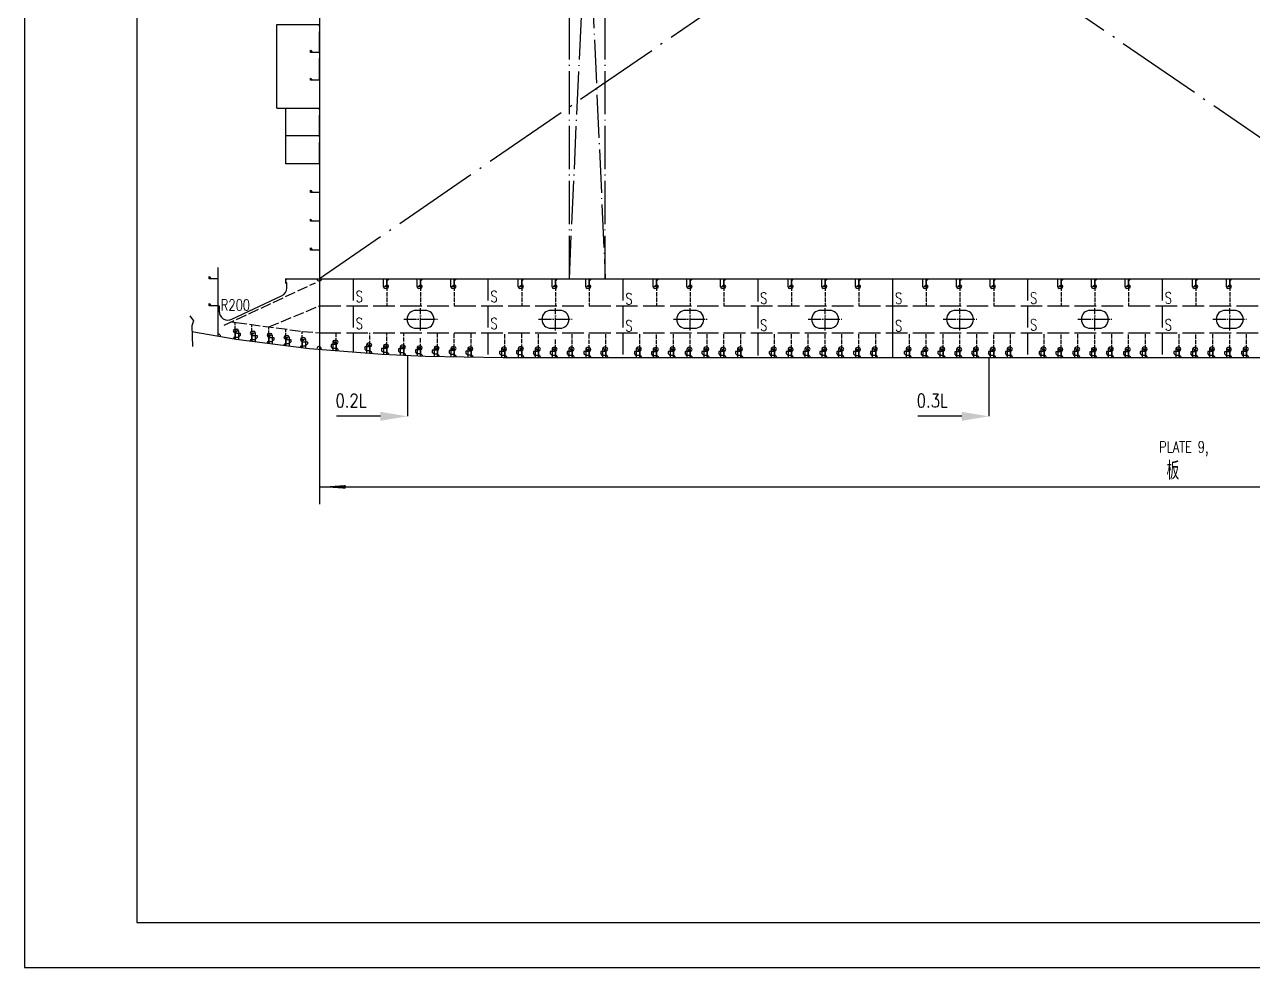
# Model space of a CAD drawing. Extents: x 373818 to 564480, y 322172 to 634257.
# Drawn here: x 444892 to 472228, y 592157 to 613125 of the extents above; entities that cross this region are included whole.
import ezdxf
from ezdxf.enums import TextEntityAlignment as Align

# ---------------------------------------------------------------- set-up
doc = ezdxf.new("R2010")
doc.units = 0
doc.header["$LTSCALE"] = 40
doc.header["$MEASUREMENT"] = 0
for name, pattern in [('ACAD_ISO02W100', [15, 12, -3]), ('ACAD_ISO03W100', [30, 12, -18]), ('ACAD_ISO04W100', [30.5, 24, -3, 0.5, -3])]:
    doc.linetypes.add(name, pattern=pattern)
doc.layers.get('0').update_dxf_attribs({"linetype": 'CONTINUOUS'})
for name, color, linetype in [('01CONTINUOUS', 2, 'CONTINUOUS'), ('BT_ENG', 7, 'CONTINUOUS'), ('C-CEN', 4, 'ACAD_ISO04W100'), ('C-CON', 4, 'CONTINUOUS'), ('C-DAS', 4, 'ACAD_ISO02W100'), ('Y-CON', 2, 'CONTINUOUS'), ('Y-DAS', 2, 'ACAD_ISO02W100'), ('Y-H', 2, 'ACAD_ISO03W100')]:
    doc.layers.add(name, color=color, linetype=linetype)
doc.styles.add('ROMANS', font='romans.shx', dxfattribs={"width": 0.75, "height": 250, "bigfont": 'hzdx.shx'})

# ---------------------------------------------------------------- blocks, each defined once
blk = doc.blocks.new('A$C3512239F')
at = {"color": 7, "linetype": 'Continuous'}
for p, q in [((475, 450), (275, 450)), ((275, 50), (475, 50))]:
    blk.add_line(p, q, dxfattribs=at)
at = {"color": 7, "linetype": 'ACAD_ISO04W100', "ltscale": 0.3}
for p, q in [((375, 0), (375, 500)), ((0, 250), (750, 250))]:
    blk.add_line(p, q, dxfattribs=at)
at = {"color": 7, "linetype": 'Continuous'}
for centre, start, end in [((275, 250), 90, 270), ((475, 250), 270, 90)]:
    blk.add_arc(centre, 200, start, end, dxfattribs=at)

msp = doc.modelspace()

# ---------------------------------------------------------------- linework, layer by layer
at = {"color": 2}
for p, q in [((447392.4, 633156.63), (447392.4, 593156.63)), ((447392.4, 593156.63), (562792.4, 593156.63))]:
    msp.add_line(p, q, dxfattribs=at)
at = {"color": 7, "ltscale": 0.2}
for p, q in [((452875.32, 607291.66), (452875.32, 607469.88)), ((453625.32, 607291.66), (453625.32, 607469.88)), ((454375.32, 607291.66), (454375.32, 607469.88)), ((455875.32, 607291.66), (455875.32, 607469.88)), ((456625.32, 607291.66), (456625.32, 607469.88)), ((457375.32, 607291.66), (457375.32, 607469.88)), ((458875.32, 607291.66), (458875.32, 607469.88)), ((459625.32, 607291.66), (459625.32, 607469.88)), ((460375.32, 607291.66), (460375.32, 607469.88)), ((461875.32, 607291.66), (461875.32, 607469.88)), ((462625.32, 607291.66), (462625.32, 607469.88)), ((463375.32, 607291.66), (463375.32, 607469.88)), ((464875.32, 607291.66), (464875.32, 607469.88)), ((465625.32, 607291.66), (465625.32, 607469.88)), ((466375.32, 607291.66), (466375.32, 607469.88)), ((467875.32, 607291.66), (467875.32, 607469.88)), ((468625.32, 607291.66), (468625.32, 607469.88)), ((469375.32, 607291.66), (469375.32, 607469.88)), ((470875.32, 607291.66), (470875.32, 607469.88)), ((471625.32, 607291.66), (471625.32, 607469.88)), ((449650.32, 606316.27), (449650.32, 606120.69)), ((449575.31, 606172.26), (449650.32, 606172.26)), ((449575.32, 606261.81), (449690.32, 606261.81)), ((449650.32, 606172.26), (449690.32, 606212.26)), ((449690.32, 606261.81), (449690.32, 606212.26)), ((449950.31, 606123.96), (450025.32, 606123.96)), ((449950.32, 606213.51), (450065.32, 606213.51)), ((450025.32, 606267.97), (450025.32, 606073.54)), ((450025.32, 606123.96), (450065.32, 606163.96)), ((450065.32, 606213.51), (450065.32, 606163.96)), ((450325.31, 606076.81), (450400.32, 606076.81)), ((450325.32, 606166.36), (450440.32, 606166.36)), ((450400.32, 606220.82), (450400.32, 606026.39)), ((450400.32, 606076.81), (450440.32, 606116.81)), ((450440.32, 606166.36), (450440.32, 606116.81)), ((450700.31, 606029.66), (450775.32, 606029.66)), ((450700.32, 606119.21), (450815.32, 606119.21)), ((450775.32, 606173.68), (450775.32, 605979.25)), ((450775.32, 606029.66), (450815.32, 606069.66)), ((450815.32, 606119.21), (450815.32, 606069.66)), ((451067.42, 606073.06), (451182.42, 606073.06)), ((451142.42, 606127.52), (451142.42, 605933.09)), ((451182.42, 606073.06), (451182.42, 606023.51)), ((451750.32, 606066.47), (451750.32, 605888.25)), ((451067.41, 605983.51), (451142.42, 605983.51)), ((451142.42, 605983.51), (451182.42, 606023.51)), ((451710.32, 606012), (451710.32, 605962.45)), ((451825.32, 606012), (451710.32, 606012)), ((451750.32, 605922.45), (451710.32, 605962.45)), ((451825.33, 605922.45), (451750.32, 605922.45)), ((452575.32, 605955.42), (452460.32, 605955.42)), ((452460.32, 605955.42), (452460.32, 605905.87)), ((452500.32, 605865.87), (452460.32, 605905.87)), ((452500.32, 606002.73), (452500.32, 605824.51)), ((452575.33, 605865.87), (452500.32, 605865.87)), ((452950.32, 605921.88), (452835.32, 605921.88)), ((452835.32, 605921.88), (452835.32, 605872.34)), ((452875.32, 605832.34), (452835.32, 605872.34)), ((452875.32, 605976.35), (452875.32, 605798.13)), ((452950.33, 605832.34), (452875.32, 605832.34)), ((453325.32, 605910.94), (453210.32, 605910.94)), ((453210.32, 605910.94), (453210.32, 605861.39)), ((453250.32, 605821.39), (453210.32, 605861.39)), ((453250.32, 605958.24), (453250.32, 605780.02)), ((453325.33, 605821.39), (453250.32, 605821.39)), ((453700.32, 605892.83), (453585.32, 605892.83)), ((453585.32, 605892.83), (453585.32, 605843.28)), ((453625.32, 605803.28), (453585.32, 605843.28)), ((453625.32, 605940.13), (453625.32, 605755.13)), ((453700.33, 605803.28), (453625.32, 605803.28)), ((454075.32, 605883.39), (453960.32, 605883.39)), ((453960.32, 605883.39), (453960.32, 605833.84)), ((454000.32, 605793.84), (453960.32, 605833.84)), ((454000.32, 605930.7), (454000.32, 605745.7)), ((454075.33, 605793.84), (454000.32, 605793.84)), ((454450.32, 605876.79), (454335.32, 605876.79)), ((454335.32, 605876.79), (454335.32, 605827.24)), ((454375.32, 605787.24), (454335.32, 605827.24)), ((454375.32, 605924.09), (454375.32, 605739.09)), ((454450.33, 605787.24), (454375.32, 605787.24)), ((454825.32, 605863.02), (454710.32, 605863.02)), ((454710.32, 605863.02), (454710.32, 605813.47)), ((454750.32, 605773.47), (454710.32, 605813.47)), ((454750.32, 605917.49), (454750.32, 605733.81)), ((454825.33, 605773.47), (454750.32, 605773.47)), ((455575.32, 605857.57), (455460.32, 605857.57)), ((455460.32, 605857.57), (455460.32, 605808.02)), ((455500.32, 605768.02), (455460.32, 605808.02)), ((455500.32, 605912.04), (455500.32, 605719.88)), ((455575.33, 605768.02), (455500.32, 605768.02)), ((455950.32, 605868.03), (455835.32, 605868.03)), ((455835.32, 605868.03), (455835.32, 605818.48)), ((455875.32, 605778.48), (455835.32, 605818.48)), ((455875.32, 605922.49), (455875.32, 605719.88)), ((455950.33, 605778.48), (455875.32, 605778.48)), ((456325.32, 605857.57), (456210.32, 605857.57)), ((456210.32, 605857.57), (456210.32, 605808.02)), ((456250.32, 605768.02), (456210.32, 605808.02)), ((456250.32, 605912.04), (456250.32, 605719.88)), ((456325.33, 605768.02), (456250.32, 605768.02)), ((456700.32, 605857.57), (456585.32, 605857.57)), ((456585.32, 605857.57), (456585.32, 605808.02)), ((456625.32, 605768.02), (456585.32, 605808.02)), ((456625.32, 605911.73), (456625.32, 605733.52)), ((456700.33, 605768.02), (456625.32, 605768.02)), ((457075.32, 605857.57), (456960.32, 605857.57)), ((456960.32, 605857.57), (456960.32, 605808.02)), ((457000.32, 605768.02), (456960.32, 605808.02)), ((457000.32, 605912.04), (457000.32, 605719.88)), ((457075.33, 605768.02), (457000.32, 605768.02)), ((457335.32, 605851.72), (457335.32, 605802.17)), ((457450.32, 605851.72), (457335.32, 605851.72)), ((457375.32, 605762.17), (457335.32, 605802.17)), ((457375.32, 605906.18), (457375.32, 605727.97)), ((457450.33, 605762.17), (457375.32, 605762.17)), ((457710.32, 605857.57), (457710.32, 605808.02)), ((457825.32, 605857.57), (457710.32, 605857.57)), ((457750.32, 605768.02), (457710.32, 605808.02)), ((457750.32, 605912.04), (457750.32, 605719.88)), ((457825.33, 605768.02), (457750.32, 605768.02)), ((458460.32, 605857.57), (458460.32, 605808.02)), ((458575.32, 605857.57), (458460.32, 605857.57)), ((458500.32, 605768.02), (458460.32, 605808.02)), ((458500.32, 605912.04), (458500.32, 605719.88)), ((458575.33, 605768.02), (458500.32, 605768.02)), ((458835.32, 605850), (458835.32, 605800.45)), ((458950.32, 605850), (458835.32, 605850)), ((458875.32, 605760.45), (458835.32, 605800.45)), ((458875.32, 605904.47), (458875.32, 605726.25)), ((458950.33, 605760.45), (458875.32, 605760.45)), ((459210.32, 605857.57), (459210.32, 605808.02)), ((459325.32, 605857.57), (459210.32, 605857.57)), ((459250.32, 605768.02), (459210.32, 605808.02)), ((459250.32, 605912.04), (459250.32, 605719.88)), ((459325.33, 605768.02), (459250.32, 605768.02)), ((459585.32, 605857.57), (459585.32, 605808.02)), ((459700.32, 605857.57), (459585.32, 605857.57)), ((459625.32, 605768.02), (459585.32, 605808.02)), ((459625.32, 605905.2), (459625.32, 605726.99)), ((459700.33, 605768.02), (459625.32, 605768.02)), ((459960.32, 605857.57), (459960.32, 605808.02)), ((460075.32, 605857.57), (459960.32, 605857.57)), ((460000.32, 605768.02), (459960.32, 605808.02)), ((460000.32, 605912.04), (460000.32, 605719.88)), ((460075.33, 605768.02), (460000.32, 605768.02)), ((460335.32, 605857.57), (460335.32, 605808.02)), ((460450.32, 605857.57), (460335.32, 605857.57)), ((460375.32, 605768.02), (460335.32, 605808.02)), ((460375.32, 605905.69), (460375.32, 605727.48)), ((460450.33, 605768.02), (460375.32, 605768.02)), ((460710.32, 605857.57), (460710.32, 605808.02)), ((460825.32, 605857.57), (460710.32, 605857.57)), ((460750.32, 605768.02), (460710.32, 605808.02)), ((460750.32, 605912.04), (460750.32, 605719.88)), ((460825.33, 605768.02), (460750.32, 605768.02)), ((461575.32, 605857.57), (461460.32, 605857.57)), ((461500.32, 605768.02), (461460.32, 605808.02)), ((461500.32, 605912.04), (461500.32, 605719.88)), ((461575.33, 605768.02), (461500.32, 605768.02)), ((461835.32, 605857.57), (461835.32, 605808.02)), ((461950.32, 605857.57), (461835.32, 605857.57)), ((461875.32, 605768.02), (461835.32, 605808.02)), ((461875.32, 605906), (461875.32, 605727.78)), ((461950.33, 605768.02), (461875.32, 605768.02)), ((462210.32, 605857.57), (462210.32, 605808.02)), ((462325.32, 605857.57), (462210.32, 605857.57)), ((462250.32, 605768.02), (462210.32, 605808.02)), ((462250.32, 605912.04), (462250.32, 605719.88)), ((462325.33, 605768.02), (462250.32, 605768.02)), ((462585.32, 605851.44), (462585.32, 605801.89)), ((462700.32, 605851.44), (462585.32, 605851.44)), ((462625.32, 605761.89), (462585.32, 605801.89)), ((462625.32, 605905.91), (462625.32, 605727.69)), ((462700.33, 605761.89), (462625.32, 605761.89)), ((462960.32, 605857.57), (462960.32, 605808.02)), ((463075.32, 605857.57), (462960.32, 605857.57)), ((463000.32, 605768.02), (462960.32, 605808.02)), ((463000.32, 605912.04), (463000.32, 605719.88)), ((463075.33, 605768.02), (463000.32, 605768.02)), ((463335.32, 605851.24), (463335.32, 605801.69)), ((463450.32, 605851.24), (463335.32, 605851.24)), ((463375.32, 605761.69), (463335.32, 605801.69)), ((463375.32, 605905.71), (463375.32, 605727.49)), ((463450.33, 605761.69), (463375.32, 605761.69)), ((463710.32, 605857.57), (463710.32, 605808.02)), ((463825.32, 605857.57), (463710.32, 605857.57)), ((463750.32, 605768.02), (463710.32, 605808.02)), ((463750.32, 605912.04), (463750.32, 605719.88)), ((463825.33, 605768.02), (463750.32, 605768.02)), ((464460.32, 605857.57), (464460.32, 605808.02)), ((464575.32, 605857.57), (464460.32, 605857.57)), ((464500.32, 605768.02), (464460.32, 605808.02)), ((464500.32, 605912.04), (464500.32, 605719.88)), ((464575.33, 605768.02), (464500.32, 605768.02)), ((464835.32, 605850.7), (464835.32, 605801.15)), ((464950.32, 605850.7), (464835.32, 605850.7)), ((464875.32, 605761.15), (464835.32, 605801.15)), ((464875.32, 605905.17), (464875.32, 605726.95)), ((464950.33, 605761.15), (464875.32, 605761.15)), ((465210.32, 605857.57), (465210.32, 605808.02)), ((465325.32, 605857.57), (465210.32, 605857.57)), ((465250.32, 605768.02), (465210.32, 605808.02)), ((465250.32, 605912.04), (465250.32, 605719.88)), ((465325.33, 605768.02), (465250.32, 605768.02)), ((465585.32, 605850.46), (465585.32, 605800.91)), ((465700.32, 605850.46), (465585.32, 605850.46)), ((465625.32, 605760.91), (465585.32, 605800.91)), ((465625.32, 605904.92), (465625.32, 605726.7)), ((465700.33, 605760.91), (465625.32, 605760.91)), ((465960.32, 605857.57), (465960.32, 605808.02)), ((466075.32, 605857.57), (465960.32, 605857.57)), ((466000.32, 605768.02), (465960.32, 605808.02)), ((466000.32, 605912.04), (466000.32, 605719.88)), ((466075.33, 605768.02), (466000.32, 605768.02)), ((466335.32, 605857.57), (466335.32, 605808.02)), ((466450.32, 605857.57), (466335.32, 605857.57)), ((466375.32, 605768.02), (466335.32, 605808.02)), ((466375.32, 605904.74), (466375.32, 605726.52)), ((466450.33, 605768.02), (466375.32, 605768.02)), ((466710.32, 605857.57), (466710.32, 605808.02)), ((466825.32, 605857.57), (466710.32, 605857.57)), ((466750.32, 605768.02), (466710.32, 605808.02)), ((466750.32, 605912.04), (466750.32, 605719.88)), ((466825.33, 605768.02), (466750.32, 605768.02)), ((467575.32, 605857.57), (467460.32, 605857.57)), ((467460.32, 605857.57), (467460.32, 605808.02)), ((467500.32, 605768.02), (467460.32, 605808.02)), ((467500.32, 605912.04), (467500.32, 605719.88)), ((467575.33, 605768.02), (467500.32, 605768.02)), ((467950.32, 605850.12), (467835.32, 605850.12)), ((467835.32, 605850.12), (467835.32, 605800.57)), ((467875.32, 605760.57), (467835.32, 605800.57)), ((467875.32, 605904.59), (467875.32, 605726.37)), ((467950.33, 605760.57), (467875.32, 605760.57)), ((468325.32, 605857.57), (468210.32, 605857.57)), ((468210.32, 605857.57), (468210.32, 605808.02)), ((468250.32, 605768.02), (468210.32, 605808.02)), ((468250.32, 605912.04), (468250.32, 605719.88)), ((468325.33, 605768.02), (468250.32, 605768.02)), ((468700.32, 605850.12), (468585.32, 605850.12)), ((468585.32, 605850.12), (468585.32, 605800.58)), ((468625.32, 605760.58), (468585.32, 605800.58)), ((468625.32, 605904.59), (468625.32, 605726.37)), ((468700.33, 605760.58), (468625.32, 605760.58)), ((469075.32, 605857.57), (468960.32, 605857.57)), ((468960.32, 605857.57), (468960.32, 605808.02)), ((469000.32, 605768.02), (468960.32, 605808.02)), ((469000.32, 605912.04), (469000.32, 605719.88)), ((469075.33, 605768.02), (469000.32, 605768.02)), ((469450.32, 605850.16), (469335.32, 605850.16)), ((469335.32, 605850.16), (469335.32, 605800.61)), ((469375.32, 605760.61), (469335.32, 605800.61)), ((469375.32, 605904.63), (469375.32, 605726.41)), ((469450.33, 605760.61), (469375.32, 605760.61)), ((469825.32, 605857.57), (469710.32, 605857.57)), ((469710.32, 605857.57), (469710.32, 605808.02)), ((469750.32, 605768.02), (469710.32, 605808.02)), ((469750.32, 605912.04), (469750.32, 605719.88)), ((469825.33, 605768.02), (469750.32, 605768.02)), ((470575.32, 605857.57), (470460.32, 605857.57)), ((470460.32, 605857.57), (470460.32, 605808.02)), ((470500.32, 605768.02), (470460.32, 605808.02)), ((470500.32, 605912.04), (470500.32, 605719.88)), ((470575.33, 605768.02), (470500.32, 605768.02)), ((470950.32, 605850.29), (470835.32, 605850.29)), ((470835.32, 605850.29), (470835.32, 605800.74)), ((470875.32, 605760.74), (470835.32, 605800.74)), ((470875.32, 605904.76), (470875.32, 605726.54)), ((470950.33, 605760.74), (470875.32, 605760.74)), ((471325.32, 605857.57), (471210.32, 605857.57)), ((471210.32, 605857.57), (471210.32, 605808.02)), ((471250.32, 605768.02), (471210.32, 605808.02)), ((471250.32, 605912.04), (471250.32, 605719.88)), ((471325.33, 605768.02), (471250.32, 605768.02)), ((471700.32, 605850.36), (471585.32, 605850.36)), ((471585.32, 605850.36), (471585.32, 605800.81)), ((471625.32, 605760.81), (471585.32, 605800.81)), ((471625.32, 605904.83), (471625.32, 605726.61)), ((471700.33, 605760.81), (471625.32, 605760.81)), ((472075.32, 605857.57), (471960.32, 605857.57)), ((471960.32, 605857.57), (471960.32, 605808.02)), ((472000.32, 605768.02), (471960.32, 605808.02)), ((472000.32, 605912.04), (472000.32, 605719.88)), ((472075.33, 605768.02), (472000.32, 605768.02))]:
    msp.add_line(p, q, dxfattribs=at)
for p, q in [((450725.32, 607270.75), (450725.32, 607369.88)), ((452950.32, 607256.66), (452910.32, 607256.66)), ((453700.32, 607256.66), (453660.32, 607256.66)), ((454450.32, 607256.66), (454410.32, 607256.66)), ((455950.32, 607256.66), (455910.32, 607256.66)), ((456700.32, 607256.66), (456660.32, 607256.66)), ((457450.32, 607256.66), (457410.32, 607256.66)), ((458950.32, 607256.66), (458910.32, 607256.66)), ((459700.32, 607256.66), (459660.32, 607256.66)), ((460450.32, 607256.66), (460410.32, 607256.66)), ((461950.32, 607256.66), (461910.32, 607256.66)), ((462700.32, 607256.66), (462660.32, 607256.66)), ((463450.32, 607256.66), (463410.32, 607256.66)), ((464950.32, 607256.66), (464910.32, 607256.66)), ((465700.32, 607256.66), (465660.32, 607256.66)), ((466450.32, 607256.66), (466410.32, 607256.66)), ((467950.32, 607256.66), (467910.32, 607256.66)), ((468700.32, 607256.66), (468660.32, 607256.66)), ((469450.32, 607256.66), (469410.32, 607256.66)), ((470950.32, 607256.66), (470910.32, 607256.66)), ((471700.32, 607256.66), (471660.32, 607256.66)), ((449200.35, 606869.88), (449220.35, 606869.88)), ((449220.35, 606869.88), (449220.35, 606752.14)), ((449505.33, 606571.09), (450610.29, 607089.7)), ((449575.32, 606351.27), (449615.32, 606351.27)), ((449950.32, 606302.97), (449990.32, 606302.97)), ((450325.32, 606255.82), (450365.32, 606255.82)), ((450700.32, 606208.68), (450740.32, 606208.68)), ((451067.42, 606162.52), (451107.42, 606162.52)), ((451825.32, 606101.47), (451785.32, 606101.47)), ((452575.32, 606037.73), (452535.32, 606037.73)), ((451450.32, 605906.47), (451450.32, 602462.2)), ((452950.32, 606011.35), (452910.32, 606011.35)), ((453325.32, 605993.24), (453285.32, 605993.24)), ((453409.52, 605770.19), (453409.52, 604412.63)), ((453700.32, 605975.13), (453660.32, 605975.13)), ((454075.32, 605965.7), (454035.32, 605965.7)), ((454450.32, 605959.09), (454410.32, 605959.09)), ((454825.32, 605952.49), (454785.32, 605952.49)), ((455575.32, 605947.04), (455535.32, 605947.04)), ((455950.32, 605957.49), (455910.32, 605957.49)), ((456325.32, 605947.04), (456285.32, 605947.04)), ((456700.32, 605946.73), (456660.32, 605946.73)), ((457075.32, 605947.04), (457035.32, 605947.04)), ((457450.32, 605941.18), (457410.32, 605941.18)), ((457825.32, 605947.04), (457785.32, 605947.04)), ((458575.32, 605947.04), (458535.32, 605947.04)), ((458950.32, 605939.47), (458910.32, 605939.47)), ((459325.32, 605947.04), (459285.32, 605947.04)), ((459700.32, 605940.2), (459660.32, 605940.2)), ((460075.32, 605947.04), (460035.32, 605947.04)), ((460450.32, 605940.69), (460410.32, 605940.69)), ((460825.32, 605947.04), (460785.32, 605947.04)), ((461460.32, 605808.02), (461460.32, 605857.57)), ((461575.32, 605947.04), (461535.32, 605947.04)), ((461950.32, 605941), (461910.32, 605941)), ((462325.32, 605947.04), (462285.32, 605947.04)), ((462700.32, 605940.91), (462660.32, 605940.91)), ((463075.32, 605947.04), (463035.32, 605947.04)), ((463450.32, 605940.71), (463410.32, 605940.71)), ((463825.32, 605947.04), (463785.32, 605947.04)), ((464575.32, 605947.04), (464535.32, 605947.04)), ((464950.32, 605940.17), (464910.32, 605940.17)), ((465325.32, 605947.04), (465285.32, 605947.04)), ((465700.32, 605939.92), (465660.32, 605939.92)), ((466075.32, 605947.04), (466035.32, 605947.04)), ((466450.32, 605939.74), (466410.32, 605939.74)), ((466825.32, 605947.04), (466785.32, 605947.04)), ((467575.32, 605947.04), (467535.32, 605947.04)), ((467950.32, 605939.59), (467910.32, 605939.59)), ((468325.32, 605947.04), (468285.32, 605947.04)), ((468700.32, 605939.59), (468660.32, 605939.59)), ((469075.32, 605947.04), (469035.32, 605947.04)), ((469450.32, 605939.63), (469410.32, 605939.63)), ((469825.32, 605947.04), (469785.32, 605947.04)), ((470575.32, 605947.04), (470535.32, 605947.04)), ((470950.32, 605939.76), (470910.32, 605939.76)), ((471325.32, 605947.04), (471285.32, 605947.04)), ((471700.32, 605939.83), (471660.32, 605939.83)), ((472075.32, 605947.04), (472035.32, 605947.04)), ((466339.62, 605719.88), (466339.62, 604412.63)), ((451450.32, 602843.34), (526450.32, 602843.34))]:
    msp.add_line(p, q)
at = {"color": 0, "linetype": 'ByBlock'}
for p, q in [((452809.52, 604412.63), (451831.14, 604412.63)), ((465739.62, 604412.63), (464761.24, 604412.63))]:
    msp.add_line(p, q, dxfattribs=at)
msp.add_lwpolyline([(448569.82, 606644.61), (448647.57, 606535.88), (448611.29, 606421.98), (448626.84, 605966.36)])
msp.add_lwpolyline([(451450.32, 602843.34, 0, 80, 0), (452032.52, 602843.34, 80, 80, 0)], format="xyseb")
for centre, radius, start, end in [((450700.32, 607469.88), 25, 270, 0), ((450700.32, 607369.88), 25, 0, 90), ((450525.32, 607270.75), 200, 295.14266, 0), ((452910.32, 607291.66), 35, 180, 270), ((452950.32, 607296.66), 40, 270, 90), ((453660.32, 607291.66), 35, 180, 270), ((453700.32, 607296.66), 40, 270, 90), ((454410.32, 607291.66), 35, 180, 270), ((454450.32, 607296.66), 40, 270, 90), ((455910.32, 607291.66), 35, 180, 270), ((455950.32, 607296.66), 40, 270, 90), ((456660.32, 607291.66), 35, 180, 270), ((456700.32, 607296.66), 40, 270, 90), ((457410.32, 607291.66), 35, 180, 270), ((457450.32, 607296.66), 40, 270, 90), ((458910.32, 607291.66), 35, 180, 270), ((458950.32, 607296.66), 40, 270, 90), ((459660.32, 607291.66), 35, 180, 270), ((459700.32, 607296.66), 40, 270, 90), ((460410.32, 607291.66), 35, 180, 270), ((460450.32, 607296.66), 40, 270, 90), ((461910.32, 607291.66), 35, 180, 270), ((461950.32, 607296.66), 40, 270, 90), ((462660.32, 607291.66), 35, 180, 270), ((462700.32, 607296.66), 40, 270, 90), ((463410.32, 607291.66), 35, 180, 270), ((463450.32, 607296.66), 40, 270, 90), ((464910.32, 607291.66), 35, 180, 270), ((464950.32, 607296.66), 40, 270, 90), ((465660.32, 607291.66), 35, 180, 270), ((465700.32, 607296.66), 40, 270, 90), ((466410.32, 607291.66), 35, 180, 270), ((466450.32, 607296.66), 40, 270, 90), ((467910.32, 607291.66), 35, 180, 270), ((467950.32, 607296.66), 40, 270, 90), ((468660.32, 607291.66), 35, 180, 270), ((468700.32, 607296.66), 40, 270, 90), ((469410.32, 607291.66), 35, 180, 270), ((469450.32, 607296.66), 40, 270, 90), ((470910.32, 607291.66), 35, 180, 270), ((470950.32, 607296.66), 40, 270, 90), ((471660.32, 607291.66), 35, 180, 270), ((471700.32, 607296.66), 40, 270, 90), ((449420.35, 606752.14), 200, 180, 295.14266), ((449575.32, 606311.27), 40, 90, 270), ((449615.32, 606316.27), 35, 360, 90), ((449950.32, 606262.97), 40, 90, 270), ((449990.32, 606267.97), 35, 360, 90), ((449200.35, 606195.73), 50, 350.24659, 90), ((450325.32, 606215.82), 40, 90, 270), ((450365.32, 606220.82), 35, 360, 90), ((450700.32, 606168.68), 40, 90, 270), ((450740.32, 606173.68), 35, 360, 90), ((451067.42, 606122.52), 40, 90, 270), ((451107.42, 606127.52), 35, 360, 90), ((451785.32, 606066.47), 35, 90, 180), ((451825.32, 606061.47), 40, 270, 90), ((452535.32, 606002.73), 35, 90, 180), ((452575.32, 605997.73), 40, 270, 90), ((452910.32, 605976.35), 35, 90, 180), ((452950.32, 605971.35), 40, 270, 90), ((453285.32, 605958.24), 35, 90, 180), ((453325.32, 605953.24), 40, 270, 90), ((453660.32, 605940.13), 35, 90, 180), ((453700.32, 605935.13), 40, 270, 90), ((454035.32, 605930.7), 35, 90, 180), ((454075.32, 605925.7), 40, 270, 90), ((454410.32, 605924.09), 35, 90, 180), ((454450.32, 605919.09), 40, 270, 90), ((454785.32, 605917.49), 35, 90, 180), ((454825.32, 605912.49), 40, 270, 90), ((455535.32, 605912.04), 35, 90, 180), ((455575.32, 605907.04), 40, 270, 90), ((455910.32, 605922.49), 35, 90, 180), ((455950.32, 605917.49), 40, 270, 90), ((456285.32, 605912.04), 35, 90, 180), ((456325.32, 605907.04), 40, 270, 90), ((456660.32, 605911.73), 35, 90, 180), ((456700.32, 605906.73), 40, 270, 90), ((457035.32, 605912.04), 35, 90, 180), ((457075.32, 605907.04), 40, 270, 90), ((457410.32, 605906.18), 35, 90, 180), ((457450.32, 605901.18), 40, 270, 90), ((457785.32, 605912.04), 35, 90, 180), ((457825.32, 605907.04), 40, 270, 90), ((458535.32, 605912.04), 35, 90, 180), ((458575.32, 605907.04), 40, 270, 90), ((458910.32, 605904.47), 35, 90, 180), ((458950.32, 605899.47), 40, 270, 90), ((459285.32, 605912.04), 35, 90, 180), ((459325.32, 605907.04), 40, 270, 90), ((459660.32, 605905.2), 35, 90, 180), ((459700.32, 605900.2), 40, 270, 90), ((460035.32, 605912.04), 35, 90, 180), ((460075.32, 605907.04), 40, 270, 90), ((460410.32, 605905.69), 35, 90, 180), ((460450.32, 605900.69), 40, 270, 90), ((460785.32, 605912.04), 35, 90, 180), ((460825.32, 605907.04), 40, 270, 90), ((461535.32, 605912.04), 35, 90, 180), ((461575.32, 605907.04), 40, 270, 90), ((461910.32, 605906), 35, 90, 180), ((461950.32, 605901), 40, 270, 90), ((462285.32, 605912.04), 35, 90, 180), ((462325.32, 605907.04), 40, 270, 90), ((462660.32, 605905.91), 35, 90, 180), ((462700.32, 605900.91), 40, 270, 90), ((463035.32, 605912.04), 35, 90, 180), ((463075.32, 605907.04), 40, 270, 90), ((463410.32, 605905.71), 35, 90, 180), ((463450.32, 605900.71), 40, 270, 90), ((463785.32, 605912.04), 35, 90, 180), ((463825.32, 605907.04), 40, 270, 90), ((464535.32, 605912.04), 35, 90, 180), ((464575.32, 605907.04), 40, 270, 90), ((464910.32, 605905.17), 35, 90, 180), ((464950.32, 605900.17), 40, 270, 90), ((465285.32, 605912.04), 35, 90, 180), ((465325.32, 605907.04), 40, 270, 90), ((465660.32, 605904.92), 35, 90, 180), ((465700.32, 605899.92), 40, 270, 90), ((466035.32, 605912.04), 35, 90, 180), ((466075.32, 605907.04), 40, 270, 90), ((466410.32, 605904.74), 35, 90, 180), ((466450.32, 605899.74), 40, 270, 90), ((466785.32, 605912.04), 35, 90, 180), ((466825.32, 605907.04), 40, 270, 90), ((467535.32, 605912.04), 35, 90, 180), ((467575.32, 605907.04), 40, 270, 90), ((467910.32, 605904.59), 35, 90, 180), ((467950.32, 605899.59), 40, 270, 90), ((468285.32, 605912.04), 35, 90, 180), ((468325.32, 605907.04), 40, 270, 90), ((468660.32, 605904.59), 35, 90, 180), ((468700.32, 605899.59), 40, 270, 90), ((469035.32, 605912.04), 35, 90, 180), ((469075.32, 605907.04), 40, 270, 90), ((469410.32, 605904.63), 35, 90, 180), ((469450.32, 605899.63), 40, 270, 90), ((469785.32, 605912.04), 35, 90, 180), ((469825.32, 605907.04), 40, 270, 90), ((470535.32, 605912.04), 35, 90, 180), ((470575.32, 605907.04), 40, 270, 90), ((470910.32, 605904.76), 35, 90, 180), ((470950.32, 605899.76), 40, 270, 90), ((471285.32, 605912.04), 35, 90, 180), ((471325.32, 605907.04), 40, 270, 90), ((471660.32, 605904.83), 35, 90, 180), ((471700.32, 605899.83), 40, 270, 90), ((472035.32, 605912.04), 35, 90, 180), ((472075.32, 605907.04), 40, 270, 90)]:
    msp.add_arc(centre, radius, start, end)
at = {"color": 7, "ltscale": 0.2}
for centre, start, end in [((452950.33, 607480.66), 270, 346.127404), ((453700.33, 607480.66), 270, 346.127404), ((454450.33, 607480.66), 270, 346.127404), ((455950.33, 607480.66), 270, 346.127404), ((456700.33, 607480.66), 270, 346.127404), ((457450.33, 607480.66), 270, 346.127404), ((458950.33, 607480.66), 270, 346.127404), ((459700.33, 607480.66), 270, 346.127404), ((460450.33, 607480.66), 270, 346.127404), ((461950.33, 607480.66), 270, 346.127404), ((462700.33, 607480.66), 270, 346.127404), ((463450.33, 607480.66), 270, 346.127404), ((464950.33, 607480.66), 270, 346.127404), ((465700.33, 607480.66), 270, 346.127404), ((466450.33, 607480.66), 270, 346.127404), ((467950.33, 607480.66), 270, 346.127404), ((468700.33, 607480.66), 270, 346.127404), ((469450.33, 607480.66), 270, 346.127404), ((470950.33, 607480.66), 270, 346.127404), ((471700.33, 607480.66), 270, 346.127404), ((449575.31, 606127.27), 90, 165.212214), ((449950.31, 606078.97), 90, 168.962697), ((450325.31, 606031.82), 90, 167.766158), ((450700.31, 605984.67), 90, 167.766158), ((451067.41, 605938.52), 90, 167.766158), ((451825.33, 605877.46), 360, 90), ((452575.33, 605813.72), 360, 90), ((452950.33, 605787.35), 360, 90), ((453325.33, 605769.24), 360, 90), ((453700.33, 605751.13), 360, 90), ((454075.33, 605741.69), 4.096049, 90), ((454450.33, 605735.09), 5.106207, 90), ((454825.33, 605728.48), 4.096079, 90), ((455575.33, 605723.03), 355.977553, 90), ((455950.33, 605733.49), 342.394037, 90), ((456325.33, 605723.03), 355.977553, 90), ((456700.33, 605722.73), 360, 90), ((457075.33, 605723.03), 355.977553, 90), ((457450.33, 605717.18), 3.438194, 90), ((457825.33, 605723.03), 355.977553, 90), ((458575.33, 605723.03), 355.977553, 90), ((458950.33, 605715.46), 5.632828, 90), ((459325.33, 605723.03), 355.977553, 90), ((459700.33, 605716.2), 4.692167, 90), ((460075.33, 605723.03), 355.977553, 90), ((460450.33, 605716.69), 4.064747, 90), ((460825.33, 605723.03), 355.977553, 90), ((461575.33, 605723.03), 355.977553, 90), ((461950.33, 605717), 3.672751, 90), ((462325.33, 605723.03), 355.977553, 90), ((462700.33, 605716.9), 3.793496, 90), ((463075.33, 605723.03), 355.977553, 90), ((463450.33, 605716.7), 4.049178, 90), ((463825.33, 605723.03), 355.977553, 90), ((464575.33, 605723.03), 355.977553, 90), ((464950.33, 605716.16), 4.736629, 90), ((465325.33, 605723.03), 355.977553, 90), ((465700.33, 605715.92), 5.053831, 90), ((466075.33, 605723.03), 355.977553, 90), ((466450.33, 605715.74), 5.283089, 90), ((466825.33, 605723.03), 355.977553, 90), ((467575.33, 605723.03), 355.977553, 90), ((467950.33, 605715.58), 5.478581, 90), ((468325.33, 605723.03), 355.977553, 90), ((468700.33, 605715.59), 5.476355, 90), ((469075.33, 605723.03), 355.977553, 90), ((469450.33, 605715.62), 5.428609, 90), ((469825.33, 605723.03), 355.977553, 90), ((470575.33, 605723.03), 355.977553, 90), ((470950.33, 605715.75), 5.259981, 90), ((471325.33, 605723.03), 355.977553, 90), ((471700.33, 605715.82), 5.170791, 90), ((472075.33, 605723.03), 355.977553, 90)]:
    msp.add_arc(centre, 44.99, start, end, dxfattribs=at)
at = {"color": 0, "linetype": 'ByBlock'}
for points in [[(452809.52, 604512.63), (452809.52, 604312.63), (453409.52, 604412.63)], [(465739.62, 604512.63), (465739.62, 604312.63), (466339.62, 604412.63)]]:
    msp.add_solid(points, dxfattribs=at)
at = {"layer": '01CONTINUOUS'}
for p, q in [((451450.32, 626533.28), (451450.32, 605913.34)), ((450500.32, 611267.88), (450500.32, 613124.88)), ((450500.32, 613124.88), (451450.32, 613124.88)), ((450500.32, 611267.88), (451450.32, 611267.88)), ((450700.32, 610029.88), (450700.32, 611267.88)), ((451450.32, 610648.88), (450700.32, 610648.88)), ((451450.32, 610029.88), (450700.32, 610029.88)), ((449200.35, 606195.73), (449200.35, 607719.88)), ((450690.32, 607469.88), (526450.32, 607469.88)), ((450700.32, 607369.88), (450700.32, 607469.88)), ((451450.32, 607469.88), (526450.32, 607469.88)), ((464200.32, 607469.88), (464200.32, 605719.88)), ((455541.17, 605719.88), (524572.13, 605719.88))]:
    msp.add_line(p, q, dxfattribs=at)
msp.add_lwpolyline([(448615.58, 606296.25), (449600.32, 606126.98), (451164.82, 605930.28), (451228.22, 605923.88), (452850.32, 605796.78), (453803.02, 605751.48), (455541.22, 605719.88), (459350.32, 605719.88), (465850.32, 605719.88), (476450.32, 605719.88), (515850.32, 605719.88)], dxfattribs=at)
at = {"layer": 'BT_ENG'}
for p, q in [((444892.4, 634156.63), (444892.4, 592156.63)), ((444892.4, 592156.63), (563792.4, 592156.63))]:
    msp.add_line(p, q, dxfattribs=at)
at = {"layer": 'C-CEN', "ltscale": 2}
for p, q in [((476950.32, 624969.88), (451450.32, 607469.88)), ((476950.32, 607469.88), (451450.32, 624969.88))]:
    msp.add_line(p, q, dxfattribs=at)
at = {"layer": 'C-CEN'}
for p, q in [((457010.82, 607469.88), (457010.82, 624969.88)), ((457010.82, 607469.88), (457810.82, 624969.88)), ((457010.82, 624969.88), (457810.82, 607469.88)), ((457810.82, 607469.88), (457810.82, 624969.88))]:
    msp.add_line(p, q, dxfattribs=at)
at = {"layer": 'C-CON'}
for centre, start, end in [((451450.32, 607469.88), 180, 0), ((451443.16, 605915.23), 90, 176.603895), ((451441.15, 605915.23), 353.87538, 90)]:
    msp.add_arc(centre, 50, start, end, dxfattribs=at)
at = {"layer": 'C-DAS', "ltscale": 0.5}
for p, q in [((449335.58, 606442.87), (451365.85, 607384.53)), ((450325.32, 606401.51), (451450.32, 606869.88))]:
    msp.add_line(p, q, dxfattribs=at)
at = {"layer": 'C-DAS'}
for p, q in [((451450.32, 606869.88), (532450.32, 606869.88)), ((451450.32, 606269.88), (527200.32, 606269.88))]:
    msp.add_line(p, q, dxfattribs=at)
at = {"layer": 'C-DAS', "ltscale": 0.5}
msp.add_lwpolyline([(449495.57, 606517.07), (449600.32, 606498.32), (451067.42, 606302.42), (451450.32, 606269.88)], dxfattribs=at)
at = {"layer": 'Y-CON'}
for p, q in [((452950.32, 607296.66), (452950.32, 607476.66)), ((453700.32, 607296.66), (453700.32, 607476.66)), ((454450.32, 607296.66), (454450.32, 607469.88)), ((455950.32, 607296.66), (455950.32, 607469.88)), ((456700.32, 607296.66), (456700.32, 607469.88)), ((457450.32, 607296.66), (457450.32, 607469.88)), ((458950.32, 607296.66), (458950.32, 607469.88)), ((459700.32, 607296.66), (459700.32, 607469.88)), ((460450.32, 607296.66), (460450.32, 607469.88)), ((461950.32, 607296.66), (461950.32, 607469.88)), ((462700.32, 607296.66), (462700.32, 607469.88)), ((463450.32, 607296.66), (463450.32, 607469.88)), ((464950.32, 607296.66), (464950.32, 607469.88)), ((465700.32, 607296.66), (465700.32, 607469.88)), ((466450.32, 607296.66), (466450.32, 607469.88)), ((467950.32, 607296.66), (467950.32, 607469.88)), ((468700.32, 607296.66), (468700.32, 607469.88)), ((469450.32, 607296.66), (469450.32, 607469.88)), ((470950.32, 607296.66), (470950.32, 607469.88)), ((471700.32, 607296.66), (471700.32, 607469.88)), ((449575.32, 606311.27), (449575.32, 606131.27)), ((449950.32, 606262.97), (449950.32, 606082.97)), ((450325.32, 606215.82), (450325.32, 606035.82)), ((450700.32, 606168.68), (450700.32, 605988.68)), ((451067.42, 606122.52), (451067.42, 605942.52)), ((451825.32, 606061.47), (451825.32, 605881.47)), ((452575.32, 605997.73), (452575.32, 605817.73)), ((452950.32, 605971.35), (452950.32, 605791.35)), ((453325.32, 605953.24), (453325.32, 605773.24)), ((453700.32, 605935.13), (453700.32, 605755.13)), ((454075.32, 605925.7), (454075.32, 605745.7)), ((454450.32, 605919.09), (454450.32, 605739.09)), ((454825.32, 605912.49), (454825.32, 605732.49)), ((455575.32, 605907.04), (455575.32, 605719.88)), ((455950.32, 605917.49), (455950.32, 605737.49)), ((456325.32, 605907.04), (456325.32, 605719.88)), ((456700.32, 605906.73), (456700.32, 605726.73)), ((457075.32, 605907.04), (457075.32, 605719.88)), ((457450.32, 605901.18), (457450.32, 605721.18)), ((457825.32, 605907.04), (457825.32, 605719.88)), ((458575.32, 605907.04), (458575.32, 605719.88)), ((458950.32, 605899.47), (458950.32, 605719.47)), ((459325.32, 605907.04), (459325.32, 605719.88)), ((459700.32, 605900.2), (459700.32, 605720.2)), ((460075.32, 605907.04), (460075.32, 605719.88)), ((460450.32, 605900.69), (460450.32, 605720.69)), ((460825.32, 605907.04), (460825.32, 605719.88)), ((461575.32, 605907.04), (461575.32, 605719.88)), ((461950.32, 605901), (461950.32, 605721)), ((462325.32, 605907.04), (462325.32, 605719.88)), ((462700.32, 605900.91), (462700.32, 605720.91)), ((463075.32, 605907.04), (463075.32, 605719.88)), ((463450.32, 605900.71), (463450.32, 605720.71)), ((463825.32, 605907.04), (463825.32, 605719.88)), ((464575.32, 605907.04), (464575.32, 605719.88)), ((464950.32, 605900.17), (464950.32, 605720.17)), ((465325.32, 605907.04), (465325.32, 605719.88)), ((465700.32, 605899.92), (465700.32, 605719.92)), ((466075.32, 605907.04), (466075.32, 605719.88)), ((466450.32, 605899.74), (466450.32, 605719.74)), ((466825.32, 605907.04), (466825.32, 605719.88)), ((467575.32, 605907.04), (467575.32, 605719.88)), ((467950.32, 605899.59), (467950.32, 605719.59)), ((468325.32, 605907.04), (468325.32, 605719.88)), ((468700.32, 605899.59), (468700.32, 605719.59)), ((469075.32, 605907.04), (469075.32, 605719.88)), ((469450.32, 605899.63), (469450.32, 605719.63)), ((469825.32, 605907.04), (469825.32, 605719.88)), ((470575.32, 605907.04), (470575.32, 605719.88)), ((470950.32, 605899.76), (470950.32, 605719.76)), ((471325.32, 605907.04), (471325.32, 605719.88)), ((471700.32, 605899.83), (471700.32, 605719.83)), ((472075.32, 605907.04), (472075.32, 605719.88))]:
    msp.add_line(p, q, dxfattribs=at)
for points in [[(452950.32, 607469.88), (452950.32, 607296.66), (452900.32, 607296.66), (452950.32, 607336.66)], [(453700.32, 607469.88), (453700.32, 607296.66), (453650.32, 607296.66), (453700.32, 607336.66)], [(454450.32, 607469.88), (454450.32, 607296.66), (454400.32, 607296.66), (454450.32, 607336.66)], [(455950.32, 607469.88), (455950.32, 607296.66), (455900.32, 607296.66), (455950.32, 607336.66)], [(456700.32, 607469.88), (456700.32, 607296.66), (456650.32, 607296.66), (456700.32, 607336.66)], [(457450.32, 607469.88), (457450.32, 607296.66), (457400.32, 607296.66), (457450.32, 607336.66)], [(458950.32, 607469.88), (458950.32, 607296.66), (458900.32, 607296.66), (458950.32, 607336.66)], [(459700.32, 607469.88), (459700.32, 607296.66), (459650.32, 607296.66), (459700.32, 607336.66)], [(460450.32, 607469.88), (460450.32, 607296.66), (460400.32, 607296.66), (460450.32, 607336.66)], [(461950.32, 607469.88), (461950.32, 607296.66), (461900.32, 607296.66), (461950.32, 607336.66)], [(462700.32, 607469.88), (462700.32, 607296.66), (462650.32, 607296.66), (462700.32, 607336.66)], [(463450.32, 607469.88), (463450.32, 607296.66), (463400.32, 607296.66), (463450.32, 607336.66)], [(464950.32, 607469.88), (464950.32, 607296.66), (464900.32, 607296.66), (464950.32, 607336.66)], [(465700.32, 607469.88), (465700.32, 607296.66), (465650.32, 607296.66), (465700.32, 607336.66)], [(466450.32, 607469.88), (466450.32, 607296.66), (466400.32, 607296.66), (466450.32, 607336.66)], [(467950.32, 607469.88), (467950.32, 607296.66), (467900.32, 607296.66), (467950.32, 607336.66)], [(468700.32, 607469.88), (468700.32, 607296.66), (468650.32, 607296.66), (468700.32, 607336.66)], [(469450.32, 607469.88), (469450.32, 607296.66), (469400.32, 607296.66), (469450.32, 607336.66)], [(470950.32, 607469.88), (470950.32, 607296.66), (470900.32, 607296.66), (470950.32, 607336.66)], [(471700.32, 607469.88), (471700.32, 607296.66), (471650.32, 607296.66), (471700.32, 607336.66)], [(449575.32, 606131.27), (449575.32, 606311.27), (449625.32, 606311.27), (449575.32, 606271.27)], [(449950.32, 606082.97), (449950.32, 606262.97), (450000.32, 606262.97), (449950.32, 606222.97)], [(450325.32, 606035.82), (450325.32, 606215.82), (450375.32, 606215.82), (450325.32, 606175.82)], [(450700.32, 605988.68), (450700.32, 606168.68), (450750.32, 606168.68), (450700.32, 606128.68)], [(451067.42, 605942.52), (451067.42, 606122.52), (451117.42, 606122.52), (451067.42, 606082.52)], [(451825.32, 605881.47), (451825.32, 606061.47), (451775.32, 606061.47), (451825.32, 606021.47)], [(452575.32, 605817.73), (452575.32, 605997.73), (452525.32, 605997.73), (452575.32, 605957.73)], [(452950.32, 605791.35), (452950.32, 605971.35), (452900.32, 605971.35), (452950.32, 605931.35)], [(453325.32, 605773.24), (453325.32, 605953.24), (453275.32, 605953.24), (453325.32, 605913.24)], [(453700.32, 605755.13), (453700.32, 605935.13), (453650.32, 605935.13), (453700.32, 605895.13)], [(454075.32, 605745.7), (454075.32, 605925.7), (454025.32, 605925.7), (454075.32, 605885.7)], [(454450.32, 605739.09), (454450.32, 605919.09), (454400.32, 605919.09), (454450.32, 605879.09)], [(454825.32, 605732.49), (454825.32, 605912.49), (454775.32, 605912.49), (454825.32, 605872.49)], [(455575.32, 605727.04), (455575.32, 605907.04), (455525.32, 605907.04), (455575.32, 605867.04)], [(455950.32, 605719.88), (455950.32, 605917.49), (455900.32, 605917.49), (455950.32, 605877.49)], [(456325.32, 605727.04), (456325.32, 605907.04), (456275.32, 605907.04), (456325.32, 605867.04)], [(456700.32, 605726.73), (456700.32, 605906.73), (456650.32, 605906.73), (456700.32, 605866.73)], [(457075.32, 605727.04), (457075.32, 605907.04), (457025.32, 605907.04), (457075.32, 605867.04)], [(457450.32, 605721.18), (457450.32, 605901.18), (457400.32, 605901.18), (457450.32, 605861.18)], [(457825.32, 605727.04), (457825.32, 605907.04), (457775.32, 605907.04), (457825.32, 605867.04)], [(458575.32, 605727.04), (458575.32, 605907.04), (458525.32, 605907.04), (458575.32, 605867.04)], [(458950.32, 605719.47), (458950.32, 605899.47), (458900.32, 605899.47), (458950.32, 605859.47)], [(459325.32, 605727.04), (459325.32, 605907.04), (459275.32, 605907.04), (459325.32, 605867.04)], [(459700.32, 605720.2), (459700.32, 605900.2), (459650.32, 605900.2), (459700.32, 605860.2)], [(460075.32, 605727.04), (460075.32, 605907.04), (460025.32, 605907.04), (460075.32, 605867.04)], [(460450.32, 605720.69), (460450.32, 605900.69), (460400.32, 605900.69), (460450.32, 605860.69)], [(460825.32, 605727.04), (460825.32, 605907.04), (460775.32, 605907.04), (460825.32, 605867.04)], [(461575.32, 605727.04), (461575.32, 605907.04), (461525.32, 605907.04), (461575.32, 605867.04)], [(461950.32, 605721), (461950.32, 605901), (461900.32, 605901), (461950.32, 605861)], [(462325.32, 605727.04), (462325.32, 605907.04), (462275.32, 605907.04), (462325.32, 605867.04)], [(462700.32, 605720.91), (462700.32, 605900.91), (462650.32, 605900.91), (462700.32, 605860.91)], [(463075.32, 605727.04), (463075.32, 605907.04), (463025.32, 605907.04), (463075.32, 605867.04)], [(463450.32, 605720.71), (463450.32, 605900.71), (463400.32, 605900.71), (463450.32, 605860.71)], [(463825.32, 605727.04), (463825.32, 605907.04), (463775.32, 605907.04), (463825.32, 605867.04)], [(464575.32, 605727.04), (464575.32, 605907.04), (464525.32, 605907.04), (464575.32, 605867.04)], [(464950.32, 605720.17), (464950.32, 605900.17), (464900.32, 605900.17), (464950.32, 605860.17)], [(465325.32, 605727.04), (465325.32, 605907.04), (465275.32, 605907.04), (465325.32, 605867.04)], [(465700.32, 605719.92), (465700.32, 605899.92), (465650.32, 605899.92), (465700.32, 605859.92)], [(466075.32, 605727.04), (466075.32, 605907.04), (466025.32, 605907.04), (466075.32, 605867.04)], [(466450.32, 605719.74), (466450.32, 605899.74), (466400.32, 605899.74), (466450.32, 605859.74)], [(466825.32, 605727.04), (466825.32, 605907.04), (466775.32, 605907.04), (466825.32, 605867.04)], [(467575.32, 605727.04), (467575.32, 605907.04), (467525.32, 605907.04), (467575.32, 605867.04)], [(467950.32, 605719.59), (467950.32, 605899.59), (467900.32, 605899.59), (467950.32, 605859.59)], [(468325.32, 605727.04), (468325.32, 605907.04), (468275.32, 605907.04), (468325.32, 605867.04)], [(468700.32, 605719.59), (468700.32, 605899.59), (468650.32, 605899.59), (468700.32, 605859.59)], [(469075.32, 605727.04), (469075.32, 605907.04), (469025.32, 605907.04), (469075.32, 605867.04)], [(469450.32, 605719.63), (469450.32, 605899.63), (469400.32, 605899.63), (469450.32, 605859.63)], [(469825.32, 605727.04), (469825.32, 605907.04), (469775.32, 605907.04), (469825.32, 605867.04)], [(470575.32, 605727.04), (470575.32, 605907.04), (470525.32, 605907.04), (470575.32, 605867.04)], [(470950.32, 605719.76), (470950.32, 605899.76), (470900.32, 605899.76), (470950.32, 605859.76)], [(471325.32, 605727.04), (471325.32, 605907.04), (471275.32, 605907.04), (471325.32, 605867.04)], [(471700.32, 605719.83), (471700.32, 605899.83), (471650.32, 605899.83), (471700.32, 605859.83)], [(472075.32, 605727.04), (472075.32, 605907.04), (472025.32, 605907.04), (472075.32, 605867.04)]]:
    msp.add_lwpolyline(points, dxfattribs=at)
at = {"layer": 'Y-DAS'}
for p, q in [((451450.32, 611886.88), (451450.32, 613124.88)), ((451450.32, 610029.88), (451450.32, 611267.88)), ((452200.32, 607469.88), (452200.32, 605849.6)), ((455200.32, 607469.88), (455200.32, 605725.88)), ((458200.32, 607469.88), (458200.32, 605719.88)), ((461200.32, 607444.88), (461200.32, 605719.88)), ((467200.32, 607469.88), (467200.32, 605719.88)), ((470200.32, 607469.88), (470200.32, 605719.88))]:
    msp.add_line(p, q, dxfattribs=at)
at = {"layer": 'Y-DAS', "ltscale": 0.2}
for p, q in [((452950.32, 607296.66), (452950.32, 606869.88)), ((453700.32, 607296.66), (453700.32, 606869.88)), ((454450.32, 607296.66), (454450.32, 606869.88)), ((455950.32, 607296.66), (455950.32, 606869.88)), ((456700.32, 607296.66), (456700.32, 606869.88)), ((457450.32, 607296.66), (457450.32, 606869.88)), ((458950.32, 607296.66), (458950.32, 606869.88)), ((459700.32, 607296.66), (459700.32, 606869.88)), ((460450.32, 607296.66), (460450.32, 606869.88)), ((461950.32, 607296.66), (461950.32, 606869.88)), ((462700.32, 607296.66), (462700.32, 606869.88)), ((463450.32, 607296.66), (463450.32, 606869.88)), ((464950.32, 607296.66), (464950.32, 606869.88)), ((465700.32, 607296.66), (465700.32, 606869.88)), ((466450.32, 607296.66), (466450.32, 606869.88)), ((467950.32, 607296.66), (467950.32, 606869.88)), ((468700.32, 607296.66), (468700.32, 606869.88)), ((469450.32, 607296.66), (469450.32, 606869.88)), ((470950.32, 607296.66), (470950.32, 606869.88)), ((471700.32, 607296.66), (471700.32, 606869.88)), ((449575.32, 606326.25), (449575.32, 606502.8)), ((449950.32, 606275.04), (449950.32, 606451.58)), ((450325.32, 606224.97), (450325.32, 606401.51)), ((450700.32, 606174.9), (450700.32, 606351.44)), ((451067.42, 606124.88), (451067.42, 606302.42)), ((451825.32, 606061.47), (451825.32, 606269.88)), ((452575.32, 605997.73), (452575.32, 606269.88)), ((452950.32, 605971.35), (452950.32, 606269.88)), ((453325.32, 605953.24), (453325.32, 606269.88)), ((453700.32, 605931.68), (453700.32, 606152.3)), ((454075.32, 605925.7), (454075.32, 606269.88)), ((454450.32, 605919.09), (454450.32, 606269.88)), ((454825.32, 605912.49), (454825.32, 606269.88)), ((455575.32, 605907.04), (455575.32, 606269.88)), ((455950.32, 605917.49), (455950.32, 606269.88)), ((456325.32, 605907.04), (456325.32, 606269.88)), ((456700.32, 605906.73), (456700.32, 606127.94)), ((457075.32, 605907.04), (457075.32, 606269.88)), ((457450.32, 605901.18), (457450.32, 606269.88)), ((457825.32, 605907.04), (457825.32, 606269.88)), ((458575.32, 605907.04), (458575.32, 606267.85)), ((458950.32, 605899.47), (458950.32, 606268.65)), ((459325.32, 605907.04), (459325.32, 606267.85)), ((459700.32, 605900.2), (459700.32, 606269.39)), ((460075.32, 605907.04), (460075.32, 606267.85)), ((460450.32, 605900.69), (460450.32, 606269.88)), ((460825.32, 605907.04), (460825.32, 606267.85)), ((461575.32, 605907.04), (461575.32, 606267.85)), ((461950.32, 605901), (461950.32, 606270.18)), ((462325.32, 605907.04), (462325.32, 606267.85)), ((462700.32, 605900.91), (462700.32, 606270.09)), ((463075.32, 605907.04), (463075.32, 606267.85)), ((463450.32, 605900.71), (463450.32, 606269.89)), ((463825.32, 605907.04), (463825.32, 606267.85)), ((464575.32, 605907.04), (464575.32, 606267.85)), ((464950.32, 605900.17), (464950.32, 606269.35)), ((465325.32, 605907.04), (465325.32, 606267.85)), ((465700.32, 605899.92), (465700.32, 606269.1)), ((466075.32, 605907.04), (466075.32, 606267.85)), ((466450.32, 605899.74), (466450.32, 606268.92)), ((466825.32, 605907.04), (466825.32, 606267.85)), ((467575.32, 605907.04), (467575.32, 606269.88)), ((467950.32, 605899.59), (467950.32, 606270.8)), ((468325.32, 605907.04), (468325.32, 606269.88)), ((468700.32, 605899.59), (468700.32, 606270.8)), ((469075.32, 605907.04), (469075.32, 606269.88)), ((469450.32, 605899.63), (469450.32, 606270.83)), ((469825.32, 605907.04), (469825.32, 606269.88)), ((470575.32, 605907.04), (470575.32, 606269.88)), ((470950.32, 605899.76), (470950.32, 606270.97)), ((471325.32, 605907.04), (471325.32, 606269.88)), ((471700.32, 605899.83), (471700.32, 606271.04)), ((472075.32, 605907.04), (472075.32, 606269.88))]:
    msp.add_line(p, q, dxfattribs=at)
at = {"layer": 'Y-DAS'}
for points in [[(451450.32, 612505.88), (451250.32, 612505.88), (451250.32, 612555.88), (451295.12, 612505.88)], [(451450.32, 611886.88), (451250.32, 611886.88), (451250.32, 611936.88), (451295.12, 611886.88)], [(451450.32, 609389.88), (451250.32, 609389.88), (451250.32, 609439.88), (451295.12, 609389.88)], [(451450.32, 608749.88), (451250.32, 608749.88), (451250.32, 608799.88), (451295.12, 608749.88)], [(451450.32, 608109.88), (451250.32, 608109.88), (451250.32, 608159.88), (451295.12, 608109.88)], [(449200.35, 607469.88), (449000.35, 607469.88), (449000.35, 607519.88), (449045.15, 607469.88)], [(449200.35, 606869.88), (449000.35, 606869.88), (449000.35, 606919.88), (449045.15, 606869.88)]]:
    msp.add_lwpolyline(points, dxfattribs=at)
at = {"layer": 'Y-H', "ltscale": 0.5}
msp.add_line((451450.32, 611886.88), (451450.32, 611267.88), dxfattribs=at)

# ---------------------------------------------------------------- block references
at = {"layer": 'C-CON'}
for p in [(453325.32, 606319.88), (456325.32, 606319.88), (459325.32, 606319.88), (462325.32, 606319.88), (465325.32, 606319.88), (468325.32, 606319.88), (471325.32, 606319.88)]:
    msp.add_blockref('A$C3512239F', p, dxfattribs=at)

# ---------------------------------------------------------------- texts
at = {"style": 'ROMANS', "width": 0.8}
for s, p in [('0.2L', (452154.22, 604763.13)), ('0.3L', (465084.32, 604763.13))]:
    msp.add_text(s, height=300, dxfattribs=at).set_placement(p, align=Align.MIDDLE)
at = {"char_height": 250, "width": 4189.5335, "attachment_point": 1, "style": 'ROMANS'}
for s, insert in [('S', (452255.96, 607202.77)), ('S', (455255.96, 607202.77)), ('S', (458255.96, 607149.85)), ('S', (458255.96, 607149.85)), ('S', (461255.96, 607163.69)), ('S', (464255.96, 607162.47)), ('S', (467255.96, 607168.05)), ('S', (470255.96, 607170.73)), ('R200', (449257.41, 607013.83)), ('S', (452255.96, 606602.77)), ('S', (452255.96, 606602.77)), ('S', (452255.96, 606602.77)), ('S', (452255.96, 606602.77)), ('S', (455255.96, 606602.77)), ('S', (467255.96, 606574.85)), ('S', (467255.96, 606574.85)), ('S', (458255.96, 606549.85)), ('S', (458255.96, 606549.85)), ('S', (461255.96, 606563.69)), ('S', (464255.96, 606549.85)), ('S', (464255.96, 606549.85)), ('S', (470255.96, 606570.73))]:
    msp.add_mtext(s, dxfattribs=dict(at, insert=insert))
at = {"attachment_point": 5, "style": 'ROMANS'}
for s, insert, char_height in [('PLATE 9,', (470678.99, 603693.14), 250), ('板', (470435.37, 603205.41), 400)]:
    msp.add_mtext(s, dxfattribs=dict(at, insert=insert, char_height=char_height))

doc.saveas('drawing.dxf')
